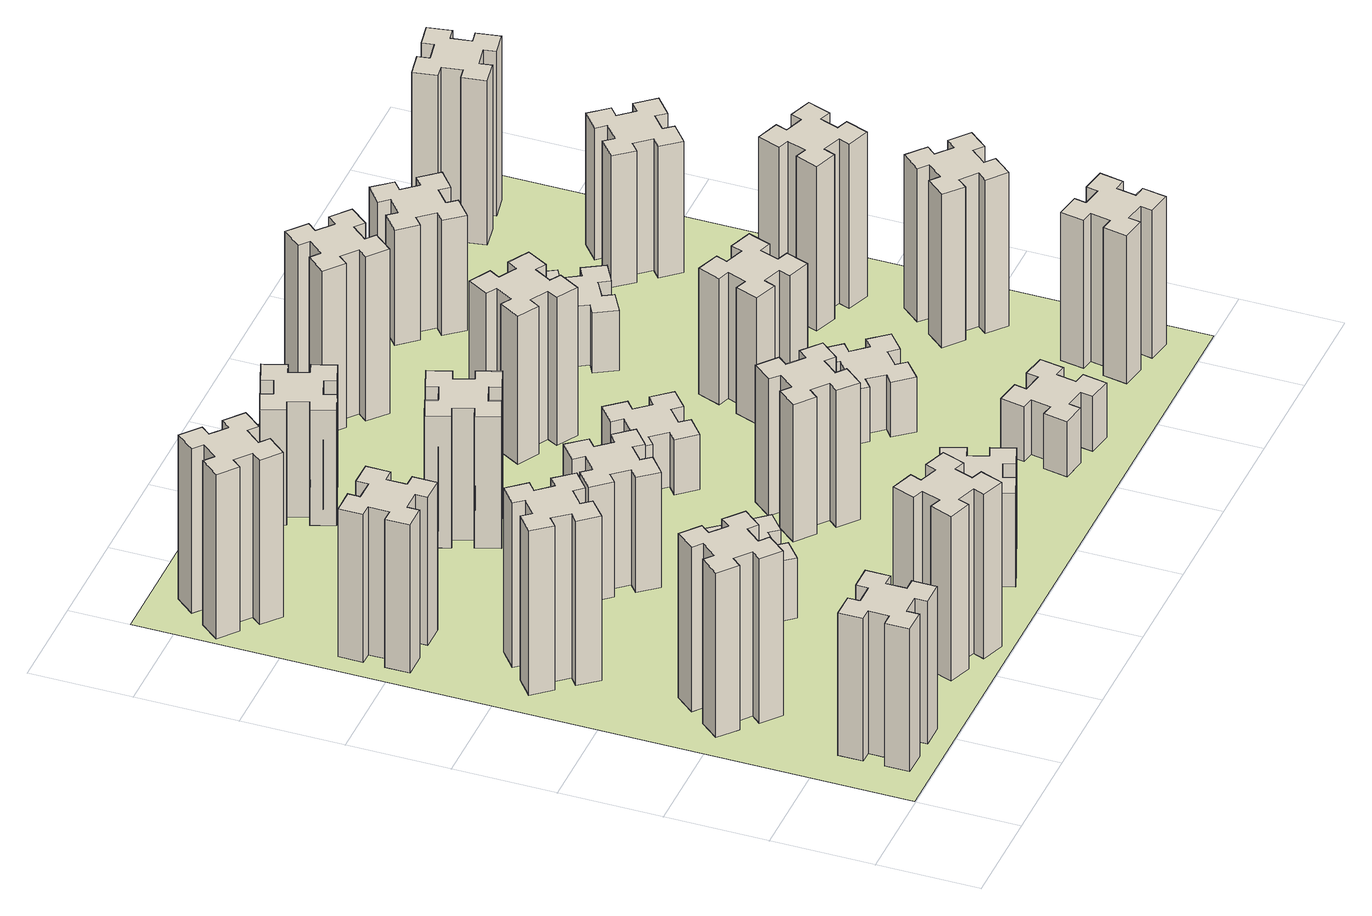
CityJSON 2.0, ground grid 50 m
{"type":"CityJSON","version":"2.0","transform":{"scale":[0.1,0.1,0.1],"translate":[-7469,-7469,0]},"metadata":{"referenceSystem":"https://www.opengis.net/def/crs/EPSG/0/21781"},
"CityObjects":{
"building1":{"type":"Building","attributes":{"class":"1000","function":"1000","usage":"1000","yearOfConstruction":2016,"roofType":"1000","measuredHeight":78,"storeysAboveGround":30,"storeysBelowGround":0},"geometry":[{"type":"Solid","lod":"1","boundaries":[[[[0,1,2,3,4,5,6,7,8,9,10,11,12,13,14,15,16,17,18,19]],[[17,16,20,21]],[[16,15,22,20]],[[15,14,23,22]],[[14,13,24,23]],[[13,12,25,24]],[[12,11,26,25]],[[11,10,27,26]],[[10,9,28,27]],[[9,8,29,28]],[[8,7,30,29]],[[7,6,31,30]],[[6,5,32,31]],[[5,4,33,32]],[[4,3,34,33]],[[3,2,35,34]],[[2,1,36,35]],[[1,0,37,36]],[[0,19,38,37]],[[19,18,39,38]],[[18,17,21,39]],[[24,25,26,27,28,29,30,31,32,33,34,35,36,37,38,39,21,20,22,23]]]]}]},
"building2":{"type":"Building","attributes":{"class":"1000","function":"1000","usage":"1000","yearOfConstruction":2016,"roofType":"1000","measuredHeight":90,"storeysAboveGround":30,"storeysBelowGround":0},"geometry":[{"type":"Solid","lod":"1","boundaries":[[[[40,41,42,43,44,45,46,47,48,49,50,51,52,53,54,55,56,57,58,59]],[[57,56,60,61]],[[56,55,62,60]],[[55,54,63,62]],[[54,53,64,63]],[[53,52,65,64]],[[52,51,66,65]],[[51,50,67,66]],[[50,49,68,67]],[[49,48,69,68]],[[48,47,70,69]],[[47,46,71,70]],[[46,45,72,71]],[[45,44,73,72]],[[44,43,74,73]],[[43,42,75,74]],[[42,41,76,75]],[[41,40,77,76]],[[40,59,78,77]],[[59,58,79,78]],[[58,57,61,79]],[[64,65,66,67,68,69,70,71,72,73,74,75,76,77,78,79,61,60,62,63]]]]}]},
"building3":{"type":"Building","attributes":{"class":"1000","function":"1000","usage":"1000","yearOfConstruction":2016,"roofType":"1000","measuredHeight":90,"storeysAboveGround":30,"storeysBelowGround":0},"geometry":[{"type":"Solid","lod":"1","boundaries":[[[[80,81,82,83,84,85,86,87,88,89,90,91,92,93,94,95,96,97,98,99]],[[97,96,100,101]],[[96,95,102,100]],[[95,94,103,102]],[[94,93,104,103]],[[93,92,105,104]],[[92,91,106,105]],[[91,90,107,106]],[[90,89,108,107]],[[89,88,109,108]],[[88,87,110,109]],[[87,86,111,110]],[[86,85,112,111]],[[85,84,113,112]],[[84,83,114,113]],[[83,82,115,114]],[[82,81,116,115]],[[81,80,117,116]],[[80,99,118,117]],[[99,98,119,118]],[[98,97,101,119]],[[104,105,106,107,108,109,110,111,112,113,114,115,116,117,118,119,101,100,102,103]]]]}]},
"building4":{"type":"Building","attributes":{"class":"1000","function":"1000","usage":"1000","yearOfConstruction":2016,"roofType":"1000","measuredHeight":81,"storeysAboveGround":30,"storeysBelowGround":0},"geometry":[{"type":"Solid","lod":"1","boundaries":[[[[120,121,122,123,124,125,126,127,128,129,130,131,132,133,134,135,136,137,138,139]],[[137,136,140,141]],[[136,135,142,140]],[[135,134,143,142]],[[134,133,144,143]],[[133,132,145,144]],[[132,131,146,145]],[[131,130,147,146]],[[130,129,148,147]],[[129,128,149,148]],[[128,127,150,149]],[[127,126,151,150]],[[126,125,152,151]],[[125,124,153,152]],[[124,123,154,153]],[[123,122,155,154]],[[122,121,156,155]],[[121,120,157,156]],[[120,139,158,157]],[[139,138,159,158]],[[138,137,141,159]],[[144,145,146,147,148,149,150,151,152,153,154,155,156,157,158,159,141,140,142,143]]]]}]},
"building5":{"type":"Building","attributes":{"class":"1000","function":"1000","usage":"1000","yearOfConstruction":2016,"roofType":"1000","measuredHeight":90,"storeysAboveGround":30,"storeysBelowGround":0},"geometry":[{"type":"Solid","lod":"1","boundaries":[[[[160,161,162,163,164,165,166,167,168,169,170,171,172,173,174,175,176,177,178,179]],[[177,176,180,181]],[[176,175,182,180]],[[175,174,183,182]],[[174,173,184,183]],[[173,172,185,184]],[[172,171,186,185]],[[171,170,187,186]],[[170,169,188,187]],[[169,168,189,188]],[[168,167,190,189]],[[167,166,191,190]],[[166,165,192,191]],[[165,164,193,192]],[[164,163,194,193]],[[163,162,195,194]],[[162,161,196,195]],[[161,160,197,196]],[[160,179,198,197]],[[179,178,199,198]],[[178,177,181,199]],[[184,185,186,187,188,189,190,191,192,193,194,195,196,197,198,199,181,180,182,183]]]]}]},
"building6":{"type":"Building","attributes":{"class":"1000","function":"1000","usage":"1000","yearOfConstruction":2016,"roofType":"1000","measuredHeight":90,"storeysAboveGround":30,"storeysBelowGround":0},"geometry":[{"type":"Solid","lod":"1","boundaries":[[[[200,201,202,203,204,205,206,207,208,209,210,211,212,213,214,215,216,217,218,219]],[[217,216,220,221]],[[216,215,222,220]],[[215,214,223,222]],[[214,213,224,223]],[[213,212,225,224]],[[212,211,226,225]],[[211,210,227,226]],[[210,209,228,227]],[[209,208,229,228]],[[208,207,230,229]],[[207,206,231,230]],[[206,205,232,231]],[[205,204,233,232]],[[204,203,234,233]],[[203,202,235,234]],[[202,201,236,235]],[[201,200,237,236]],[[200,219,238,237]],[[219,218,239,238]],[[218,217,221,239]],[[224,225,226,227,228,229,230,231,232,233,234,235,236,237,238,239,221,220,222,223]]]]}]},
"building7":{"type":"Building","attributes":{"class":"1000","function":"1000","usage":"1000","yearOfConstruction":2016,"roofType":"1000","measuredHeight":33,"storeysAboveGround":30,"storeysBelowGround":0},"geometry":[{"type":"Solid","lod":"1","boundaries":[[[[240,241,242,243,244,245,246,247,248,249,250,251,252,253,254,255,256,257,258,259]],[[257,256,260,261]],[[256,255,262,260]],[[255,254,263,262]],[[254,253,264,263]],[[253,252,265,264]],[[252,251,266,265]],[[251,250,267,266]],[[250,249,268,267]],[[249,248,269,268]],[[248,247,270,269]],[[247,246,271,270]],[[246,245,272,271]],[[245,244,273,272]],[[244,243,274,273]],[[243,242,275,274]],[[242,241,276,275]],[[241,240,277,276]],[[240,259,278,277]],[[259,258,279,278]],[[258,257,261,279]],[[264,265,266,267,268,269,270,271,272,273,274,275,276,277,278,279,261,260,262,263]]]]}]},
"building8":{"type":"Building","attributes":{"class":"1000","function":"1000","usage":"1000","yearOfConstruction":2016,"roofType":"1000","measuredHeight":63,"storeysAboveGround":30,"storeysBelowGround":0},"geometry":[{"type":"Solid","lod":"1","boundaries":[[[[280,281,282,283,284,285,286,287,288,289,290,291,292,293,294,295,296,297,298,299]],[[297,296,300,301]],[[296,295,302,300]],[[295,294,303,302]],[[294,293,304,303]],[[293,292,305,304]],[[292,291,306,305]],[[291,290,307,306]],[[290,289,308,307]],[[289,288,309,308]],[[288,287,310,309]],[[287,286,311,310]],[[286,285,312,311]],[[285,284,313,312]],[[284,283,314,313]],[[283,282,315,314]],[[282,281,316,315]],[[281,280,317,316]],[[280,299,318,317]],[[299,298,319,318]],[[298,297,301,319]],[[304,305,306,307,308,309,310,311,312,313,314,315,316,317,318,319,301,300,302,303]]]]}]},
"building9":{"type":"Building","attributes":{"class":"1000","function":"1000","usage":"1000","yearOfConstruction":2016,"roofType":"1000","measuredHeight":51,"storeysAboveGround":30,"storeysBelowGround":0},"geometry":[{"type":"Solid","lod":"1","boundaries":[[[[320,321,322,323,324,325,326,327,328,329,330,331,332,333,334,335,336,337,338,339]],[[337,336,340,341]],[[336,335,342,340]],[[335,334,343,342]],[[334,333,344,343]],[[333,332,345,344]],[[332,331,346,345]],[[331,330,347,346]],[[330,329,348,347]],[[329,328,349,348]],[[328,327,350,349]],[[327,326,351,350]],[[326,325,352,351]],[[325,324,353,352]],[[324,323,354,353]],[[323,322,355,354]],[[322,321,356,355]],[[321,320,357,356]],[[320,339,358,357]],[[339,338,359,358]],[[338,337,341,359]],[[344,345,346,347,348,349,350,351,352,353,354,355,356,357,358,359,341,340,342,343]]]]}]},
"building10":{"type":"Building","attributes":{"class":"1000","function":"1000","usage":"1000","yearOfConstruction":2016,"roofType":"1000","measuredHeight":72,"storeysAboveGround":30,"storeysBelowGround":0},"geometry":[{"type":"Solid","lod":"1","boundaries":[[[[360,361,362,363,364,365,366,367,368,369,370,371,372,373,374,375,376,377,378,379]],[[377,376,380,381]],[[376,375,382,380]],[[375,374,383,382]],[[374,373,384,383]],[[373,372,385,384]],[[372,371,386,385]],[[371,370,387,386]],[[370,369,388,387]],[[369,368,389,388]],[[368,367,390,389]],[[367,366,391,390]],[[366,365,392,391]],[[365,364,393,392]],[[364,363,394,393]],[[363,362,395,394]],[[362,361,396,395]],[[361,360,397,396]],[[360,379,398,397]],[[379,378,399,398]],[[378,377,381,399]],[[384,385,386,387,388,389,390,391,392,393,394,395,396,397,398,399,381,380,382,383]]]]}]},
"building11":{"type":"Building","attributes":{"class":"1000","function":"1000","usage":"1000","yearOfConstruction":2016,"roofType":"1000","measuredHeight":63,"storeysAboveGround":30,"storeysBelowGround":0},"geometry":[{"type":"Solid","lod":"1","boundaries":[[[[400,401,402,403,404,405,406,407,408,409,410,411,412,413,414,415,416,417,418,419]],[[417,416,420,421]],[[416,415,422,420]],[[415,414,423,422]],[[414,413,424,423]],[[413,412,425,424]],[[412,411,426,425]],[[411,410,427,426]],[[410,409,428,427]],[[409,408,429,428]],[[408,407,430,429]],[[407,406,431,430]],[[406,405,432,431]],[[405,404,433,432]],[[404,403,434,433]],[[403,402,435,434]],[[402,401,436,435]],[[401,400,437,436]],[[400,419,438,437]],[[419,418,439,438]],[[418,417,421,439]],[[424,425,426,427,428,429,430,431,432,433,434,435,436,437,438,439,421,420,422,423]]]]}]},
"building12":{"type":"Building","attributes":{"class":"1000","function":"1000","usage":"1000","yearOfConstruction":2016,"roofType":"1000","measuredHeight":75,"storeysAboveGround":30,"storeysBelowGround":0},"geometry":[{"type":"Solid","lod":"1","boundaries":[[[[440,441,442,443,444,445,446,447,448,449,450,451,452,453,454,455,456,457,458,459]],[[457,456,460,461]],[[456,455,462,460]],[[455,454,463,462]],[[454,453,464,463]],[[453,452,465,464]],[[452,451,466,465]],[[451,450,467,466]],[[450,449,468,467]],[[449,448,469,468]],[[448,447,470,469]],[[447,446,471,470]],[[446,445,472,471]],[[445,444,473,472]],[[444,443,474,473]],[[443,442,475,474]],[[442,441,476,475]],[[441,440,477,476]],[[440,459,478,477]],[[459,458,479,478]],[[458,457,461,479]],[[464,465,466,467,468,469,470,471,472,473,474,475,476,477,478,479,461,460,462,463]]]]}]},
"building13":{"type":"Building","attributes":{"class":"1000","function":"1000","usage":"1000","yearOfConstruction":2016,"roofType":"1000","measuredHeight":30,"storeysAboveGround":30,"storeysBelowGround":0},"geometry":[{"type":"Solid","lod":"1","boundaries":[[[[480,481,482,483,484,485,486,487,488,489,490,491,492,493,494,495,496,497,498,499]],[[497,496,500,501]],[[496,495,502,500]],[[495,494,503,502]],[[494,493,504,503]],[[493,492,505,504]],[[492,491,506,505]],[[491,490,507,506]],[[490,489,508,507]],[[489,488,509,508]],[[488,487,510,509]],[[487,486,511,510]],[[486,485,512,511]],[[485,484,513,512]],[[484,483,514,513]],[[483,482,515,514]],[[482,481,516,515]],[[481,480,517,516]],[[480,499,518,517]],[[499,498,519,518]],[[498,497,501,519]],[[504,505,506,507,508,509,510,511,512,513,514,515,516,517,518,519,501,500,502,503]]]]}]},
"building14":{"type":"Building","attributes":{"class":"1000","function":"1000","usage":"1000","yearOfConstruction":2016,"roofType":"1000","measuredHeight":81,"storeysAboveGround":30,"storeysBelowGround":0},"geometry":[{"type":"Solid","lod":"1","boundaries":[[[[520,521,522,523,524,525,526,527,528,529,530,531,532,533,534,535,536,537,538,539]],[[537,536,540,541]],[[536,535,542,540]],[[535,534,543,542]],[[534,533,544,543]],[[533,532,545,544]],[[532,531,546,545]],[[531,530,547,546]],[[530,529,548,547]],[[529,528,549,548]],[[528,527,550,549]],[[527,526,551,550]],[[526,525,552,551]],[[525,524,553,552]],[[524,523,554,553]],[[523,522,555,554]],[[522,521,556,555]],[[521,520,557,556]],[[520,539,558,557]],[[539,538,559,558]],[[538,537,541,559]],[[544,545,546,547,548,549,550,551,552,553,554,555,556,557,558,559,541,540,542,543]]]]}]},
"building15":{"type":"Building","attributes":{"class":"1000","function":"1000","usage":"1000","yearOfConstruction":2016,"roofType":"1000","measuredHeight":30,"storeysAboveGround":30,"storeysBelowGround":0},"geometry":[{"type":"Solid","lod":"1","boundaries":[[[[560,561,562,563,564,565,566,567,568,569,570,571,572,573,574,575,576,577,578,579]],[[577,576,580,581]],[[576,575,582,580]],[[575,574,583,582]],[[574,573,584,583]],[[573,572,585,584]],[[572,571,586,585]],[[571,570,587,586]],[[570,569,588,587]],[[569,568,589,588]],[[568,567,590,589]],[[567,566,591,590]],[[566,565,592,591]],[[565,564,593,592]],[[564,563,594,593]],[[563,562,595,594]],[[562,561,596,595]],[[561,560,597,596]],[[560,579,598,597]],[[579,578,599,598]],[[578,577,581,599]],[[584,585,586,587,588,589,590,591,592,593,594,595,596,597,598,599,581,580,582,583]]]]}]},
"building16":{"type":"Building","attributes":{"class":"1000","function":"1000","usage":"1000","yearOfConstruction":2016,"roofType":"1000","measuredHeight":90,"storeysAboveGround":30,"storeysBelowGround":0},"geometry":[{"type":"Solid","lod":"1","boundaries":[[[[600,601,602,603,604,605,606,607,608,609,610,611,612,613,614,615,616,617,618,619]],[[617,616,620,621]],[[616,615,622,620]],[[615,614,623,622]],[[614,613,624,623]],[[613,612,625,624]],[[612,611,626,625]],[[611,610,627,626]],[[610,609,628,627]],[[609,608,629,628]],[[608,607,630,629]],[[607,606,631,630]],[[606,605,632,631]],[[605,604,633,632]],[[604,603,634,633]],[[603,602,635,634]],[[602,601,636,635]],[[601,600,637,636]],[[600,619,638,637]],[[619,618,639,638]],[[618,617,621,639]],[[624,625,626,627,628,629,630,631,632,633,634,635,636,637,638,639,621,620,622,623]]]]}]},
"building17":{"type":"Building","attributes":{"class":"1000","function":"1000","usage":"1000","yearOfConstruction":2016,"roofType":"1000","measuredHeight":30,"storeysAboveGround":30,"storeysBelowGround":0},"geometry":[{"type":"Solid","lod":"1","boundaries":[[[[640,641,642,643,644,645,646,647,648,649,650,651,652,653,654,655,656,657,658,659]],[[657,656,660,661]],[[656,655,662,660]],[[655,654,663,662]],[[654,653,664,663]],[[653,652,665,664]],[[652,651,666,665]],[[651,650,667,666]],[[650,649,668,667]],[[649,648,669,668]],[[648,647,670,669]],[[647,646,671,670]],[[646,645,672,671]],[[645,644,673,672]],[[644,643,674,673]],[[643,642,675,674]],[[642,641,676,675]],[[641,640,677,676]],[[640,659,678,677]],[[659,658,679,678]],[[658,657,661,679]],[[664,665,666,667,668,669,670,671,672,673,674,675,676,677,678,679,661,660,662,663]]]]}]},
"building18":{"type":"Building","attributes":{"class":"1000","function":"1000","usage":"1000","yearOfConstruction":2016,"roofType":"1000","measuredHeight":69,"storeysAboveGround":30,"storeysBelowGround":0},"geometry":[{"type":"Solid","lod":"1","boundaries":[[[[680,681,682,683,684,685,686,687,688,689,690,691,692,693,694,695,696,697,698,699]],[[697,696,700,701]],[[696,695,702,700]],[[695,694,703,702]],[[694,693,704,703]],[[693,692,705,704]],[[692,691,706,705]],[[691,690,707,706]],[[690,689,708,707]],[[689,688,709,708]],[[688,687,710,709]],[[687,686,711,710]],[[686,685,712,711]],[[685,684,713,712]],[[684,683,714,713]],[[683,682,715,714]],[[682,681,716,715]],[[681,680,717,716]],[[680,699,718,717]],[[699,698,719,718]],[[698,697,701,719]],[[704,705,706,707,708,709,710,711,712,713,714,715,716,717,718,719,701,700,702,703]]]]}]},
"building19":{"type":"Building","attributes":{"class":"1000","function":"1000","usage":"1000","yearOfConstruction":2016,"roofType":"1000","measuredHeight":33,"storeysAboveGround":30,"storeysBelowGround":0},"geometry":[{"type":"Solid","lod":"1","boundaries":[[[[720,721,722,723,724,725,726,727,728,729,730,731,732,733,734,735,736,737,738,739]],[[737,736,740,741]],[[736,735,742,740]],[[735,734,743,742]],[[734,733,744,743]],[[733,732,745,744]],[[732,731,746,745]],[[731,730,747,746]],[[730,729,748,747]],[[729,728,749,748]],[[728,727,750,749]],[[727,726,751,750]],[[726,725,752,751]],[[725,724,753,752]],[[724,723,754,753]],[[723,722,755,754]],[[722,721,756,755]],[[721,720,757,756]],[[720,739,758,757]],[[739,738,759,758]],[[738,737,741,759]],[[744,745,746,747,748,749,750,751,752,753,754,755,756,757,758,759,741,740,742,743]]]]}]},
"building20":{"type":"Building","attributes":{"class":"1000","function":"1000","usage":"1000","yearOfConstruction":2016,"roofType":"1000","measuredHeight":81,"storeysAboveGround":30,"storeysBelowGround":0},"geometry":[{"type":"Solid","lod":"1","boundaries":[[[[760,761,762,763,764,765,766,767,768,769,770,771,772,773,774,775,776,777,778,779]],[[777,776,780,781]],[[776,775,782,780]],[[775,774,783,782]],[[774,773,784,783]],[[773,772,785,784]],[[772,771,786,785]],[[771,770,787,786]],[[770,769,788,787]],[[769,768,789,788]],[[768,767,790,789]],[[767,766,791,790]],[[766,765,792,791]],[[765,764,793,792]],[[764,763,794,793]],[[763,762,795,794]],[[762,761,796,795]],[[761,760,797,796]],[[760,779,798,797]],[[779,778,799,798]],[[778,777,781,799]],[[784,785,786,787,788,789,790,791,792,793,794,795,796,797,798,799,781,780,782,783]]]]}]},
"building21":{"type":"Building","attributes":{"class":"1000","function":"1000","usage":"1000","yearOfConstruction":2016,"roofType":"1000","measuredHeight":63,"storeysAboveGround":30,"storeysBelowGround":0},"geometry":[{"type":"Solid","lod":"1","boundaries":[[[[800,801,802,803,804,805,806,807,808,809,810,811,812,813,814,815,816,817,818,819]],[[817,816,820,821]],[[816,815,822,820]],[[815,814,823,822]],[[814,813,824,823]],[[813,812,825,824]],[[812,811,826,825]],[[811,810,827,826]],[[810,809,828,827]],[[809,808,829,828]],[[808,807,830,829]],[[807,806,831,830]],[[806,805,832,831]],[[805,804,833,832]],[[804,803,834,833]],[[803,802,835,834]],[[802,801,836,835]],[[801,800,837,836]],[[800,819,838,837]],[[819,818,839,838]],[[818,817,821,839]],[[824,825,826,827,828,829,830,831,832,833,834,835,836,837,838,839,821,820,822,823]]]]}]},
"building22":{"type":"Building","attributes":{"class":"1000","function":"1000","usage":"1000","yearOfConstruction":2016,"roofType":"1000","measuredHeight":84,"storeysAboveGround":30,"storeysBelowGround":0},"geometry":[{"type":"Solid","lod":"1","boundaries":[[[[840,841,842,843,844,845,846,847,848,849,850,851,852,853,854,855,856,857,858,859]],[[857,856,860,861]],[[856,855,862,860]],[[855,854,863,862]],[[854,853,864,863]],[[853,852,865,864]],[[852,851,866,865]],[[851,850,867,866]],[[850,849,868,867]],[[849,848,869,868]],[[848,847,870,869]],[[847,846,871,870]],[[846,845,872,871]],[[845,844,873,872]],[[844,843,874,873]],[[843,842,875,874]],[[842,841,876,875]],[[841,840,877,876]],[[840,859,878,877]],[[859,858,879,878]],[[858,857,861,879]],[[864,865,866,867,868,869,870,871,872,873,874,875,876,877,878,879,861,860,862,863]]]]}]},
"building23":{"type":"Building","attributes":{"class":"1000","function":"1000","usage":"1000","yearOfConstruction":2016,"roofType":"1000","measuredHeight":90,"storeysAboveGround":30,"storeysBelowGround":0},"geometry":[{"type":"Solid","lod":"1","boundaries":[[[[880,881,882,883,884,885,886,887,888,889,890,891,892,893,894,895,896,897,898,899]],[[897,896,900,901]],[[896,895,902,900]],[[895,894,903,902]],[[894,893,904,903]],[[893,892,905,904]],[[892,891,906,905]],[[891,890,907,906]],[[890,889,908,907]],[[889,888,909,908]],[[888,887,910,909]],[[887,886,911,910]],[[886,885,912,911]],[[885,884,913,912]],[[884,883,914,913]],[[883,882,915,914]],[[882,881,916,915]],[[881,880,917,916]],[[880,899,918,917]],[[899,898,919,918]],[[898,897,901,919]],[[904,905,906,907,908,909,910,911,912,913,914,915,916,917,918,919,901,900,902,903]]]]}]},
"building24":{"type":"Building","attributes":{"class":"1000","function":"1000","usage":"1000","yearOfConstruction":2016,"roofType":"1000","measuredHeight":72,"storeysAboveGround":30,"storeysBelowGround":0},"geometry":[{"type":"Solid","lod":"1","boundaries":[[[[920,921,922,923,924,925,926,927,928,929,930,931,932,933,934,935,936,937,938,939]],[[937,936,940,941]],[[936,935,942,940]],[[935,934,943,942]],[[934,933,944,943]],[[933,932,945,944]],[[932,931,946,945]],[[931,930,947,946]],[[930,929,948,947]],[[929,928,949,948]],[[928,927,950,949]],[[927,926,951,950]],[[926,925,952,951]],[[925,924,953,952]],[[924,923,954,953]],[[923,922,955,954]],[[922,921,956,955]],[[921,920,957,956]],[[920,939,958,957]],[[939,938,959,958]],[[938,937,941,959]],[[944,945,946,947,948,949,950,951,952,953,954,955,956,957,958,959,941,940,942,943]]]]}]},
"building25":{"type":"Building","attributes":{"class":"1000","function":"1000","usage":"1000","yearOfConstruction":2016,"roofType":"1000","measuredHeight":90,"storeysAboveGround":30,"storeysBelowGround":0},"geometry":[{"type":"Solid","lod":"1","boundaries":[[[[960,961,962,963,964,965,966,967,968,969,970,971,972,973,974,975,976,977,978,979]],[[977,976,980,981]],[[976,975,982,980]],[[975,974,983,982]],[[974,973,984,983]],[[973,972,985,984]],[[972,971,986,985]],[[971,970,987,986]],[[970,969,988,987]],[[969,968,989,988]],[[968,967,990,989]],[[967,966,991,990]],[[966,965,992,991]],[[965,964,993,992]],[[964,963,994,993]],[[963,962,995,994]],[[962,961,996,995]],[[961,960,997,996]],[[960,979,998,997]],[[979,978,999,998]],[[978,977,981,999]],[[984,985,986,987,988,989,990,991,992,993,994,995,996,997,998,999,981,980,982,983]]]]}]},
"landuse1":{"type":"LandUse","attributes":{"name":"plot1","function":"1010"},"geometry":[{"type":"MultiSurface","lod":"1","boundaries":[[[1000,1001,1002,1003]]]}]}
},
"vertices":[
[265,325,0],[265,225,0],[205,225,0],[205,105,0],[325,105,0],[325,165,0],[425,165,0],[425,105,0],[545,105,0],[545,225,0],[485,225,0],[485,325,0],[545,325,0],[545,445,0],[425,445,0],[425,385,0],[325,385,0],[325,445,0],[205,445,0],[205,325,0],[325,385,780],[325,445,780],[425,385,780],[425,445,780],[545,445,780],[545,325,780],[485,325,780],[485,225,780],[545,225,780],[545,105,780],[425,105,780],[425,165,780],[325,165,780],[325,105,780],[205,105,780],[205,225,780],[265,225,780],[265,325,780],[205,325,780],[205,445,780],
[484,1067,0],[408,1132,0],[446,1178,0],[354,1255,0],[277,1163,0],[323,1124,0],[259,1048,0],[213,1086,0],[136,994,0],[228,917,0],[266,963,0],[343,899,0],[304,853,0],[396,776,0],[473,868,0],[427,906,0],[492,983,0],[538,944,0],[615,1036,0],[523,1113,0],[492,983,900],[538,944,900],[427,906,900],[473,868,900],[396,776,900],[304,853,900],[343,899,900],[266,963,900],[228,917,900],[136,994,900],[213,1086,900],[259,1048,900],[323,1124,900],[277,1163,900],[354,1255,900],[446,1178,900],[408,1132,900],[484,1067,900],[523,1113,900],[615,1036,900],
[492,1888,0],[427,1964,0],[473,2003,0],[396,2095,0],[304,2018,0],[343,1972,0],[266,1907,0],[228,1953,0],[136,1876,0],[213,1784,0],[259,1823,0],[323,1746,0],[277,1708,0],[354,1616,0],[446,1693,0],[408,1739,0],[484,1803,0],[523,1757,0],[615,1834,0],[538,1926,0],[484,1803,900],[523,1757,900],[408,1739,900],[446,1693,900],[354,1616,900],[277,1708,900],[323,1746,900],[259,1823,900],[213,1784,900],[136,1876,900],[228,1953,900],[266,1907,900],[343,1972,900],[304,2018,900],[396,2095,900],[473,2003,900],[427,1964,900],[492,1888,900],[538,1926,900],[615,1834,900],
[385,2545,0],[385,2645,0],[445,2645,0],[445,2765,0],[325,2765,0],[325,2705,0],[225,2705,0],[225,2765,0],[105,2765,0],[105,2645,0],[165,2645,0],[165,2545,0],[105,2545,0],[105,2425,0],[225,2425,0],[225,2485,0],[325,2485,0],[325,2425,0],[445,2425,0],[445,2545,0],[325,2485,810],[325,2425,810],[225,2485,810],[225,2425,810],[105,2425,810],[105,2545,810],[165,2545,810],[165,2645,810],[105,2645,810],[105,2765,810],[225,2765,810],[225,2705,810],[325,2705,810],[325,2765,810],[445,2765,810],[445,2645,810],[385,2645,810],[385,2545,810],[445,2545,810],[445,2425,810],
[1029,360,0],[995,266,0],[939,287,0],[897,174,0],[1010,133,0],[1031,189,0],[1125,155,0],[1104,99,0],[1217,57,0],[1258,170,0],[1202,191,0],[1236,285,0],[1292,264,0],[1333,377,0],[1220,418,0],[1200,362,0],[1106,396,0],[1127,452,0],[1014,493,0],[973,380,0],[1106,396,900],[1127,452,900],[1200,362,900],[1220,418,900],[1333,377,900],[1292,264,900],[1236,285,900],[1202,191,900],[1258,170,900],[1217,57,900],[1104,99,900],[1125,155,900],[1031,189,900],[1010,133,900],[897,174,900],[939,287,900],[995,266,900],[1029,360,900],[973,380,900],[1014,493,900],
[384,3387,0],[308,3452,0],[346,3498,0],[254,3575,0],[177,3483,0],[223,3444,0],[159,3368,0],[113,3406,0],[36,3314,0],[128,3237,0],[166,3283,0],[243,3219,0],[204,3173,0],[296,3096,0],[373,3188,0],[327,3226,0],[392,3303,0],[438,3264,0],[515,3356,0],[423,3433,0],[392,3303,900],[438,3264,900],[327,3226,900],[373,3188,900],[296,3096,900],[204,3173,900],[243,3219,900],[166,3283,900],[128,3237,900],[36,3314,900],[113,3406,900],[159,3368,900],[223,3444,900],[177,3483,900],[254,3575,900],[346,3498,900],[308,3452,900],[384,3387,900],[423,3433,900],[515,3356,900],
[1083,1332,0],[1006,1267,0],[968,1313,0],[876,1236,0],[953,1144,0],[999,1183,0],[1063,1106,0],[1017,1068,0],[1094,976,0],[1186,1053,0],[1148,1099,0],[1224,1163,0],[1263,1117,0],[1355,1194,0],[1278,1286,0],[1232,1248,0],[1167,1324,0],[1213,1363,0],[1136,1455,0],[1044,1378,0],[1167,1324,330],[1213,1363,330],[1232,1248,330],[1278,1286,330],[1355,1194,330],[1263,1117,330],[1224,1163,330],[1148,1099,330],[1186,1053,330],[1094,976,330],[1017,1068,330],[1063,1106,330],[999,1183,330],[953,1144,330],[876,1236,330],[968,1313,330],[1006,1267,330],[1083,1332,330],[1044,1378,330],[1136,1455,330],
[1083,1972,0],[1006,1907,0],[968,1953,0],[876,1876,0],[953,1784,0],[999,1823,0],[1063,1746,0],[1017,1708,0],[1094,1616,0],[1186,1693,0],[1148,1739,0],[1224,1803,0],[1263,1757,0],[1355,1834,0],[1278,1926,0],[1232,1888,0],[1167,1964,0],[1213,2003,0],[1136,2095,0],[1044,2018,0],[1167,1964,630],[1213,2003,630],[1232,1888,630],[1278,1926,630],[1355,1834,630],[1263,1757,630],[1224,1803,630],[1148,1739,630],[1186,1693,630],[1094,1616,630],[1017,1708,630],[1063,1746,630],[999,1823,630],[953,1784,630],[876,1876,630],[968,1953,630],[1006,1907,630],[1083,1972,630],[1044,2018,630],[1136,2095,630],
[1765,496,0],[1671,462,0],[1650,518,0],[1537,477,0],[1579,364,0],[1635,385,0],[1669,291,0],[1613,270,0],[1654,157,0],[1767,199,0],[1746,255,0],[1840,289,0],[1860,233,0],[1973,274,0],[1932,387,0],[1876,366,0],[1842,460,0],[1898,480,0],[1857,593,0],[1744,552,0],[1842,460,510],[1898,480,510],[1876,366,510],[1932,387,510],[1973,274,510],[1860,233,510],[1840,289,510],[1746,255,510],[1767,199,510],[1654,157,510],[1613,270,510],[1669,291,510],[1635,385,510],[1579,364,510],[1537,477,510],[1650,518,510],[1671,462,510],[1765,496,510],[1744,552,510],[1857,593,510],
[1225,2716,0],[1131,2682,0],[1110,2738,0],[997,2697,0],[1039,2584,0],[1095,2605,0],[1129,2511,0],[1073,2490,0],[1114,2377,0],[1227,2419,0],[1206,2475,0],[1300,2509,0],[1320,2453,0],[1433,2494,0],[1392,2607,0],[1336,2586,0],[1302,2680,0],[1358,2700,0],[1317,2813,0],[1204,2772,0],[1302,2680,720],[1358,2700,720],[1336,2586,720],[1392,2607,720],[1433,2494,720],[1320,2453,720],[1300,2509,720],[1206,2475,720],[1227,2419,720],[1114,2377,720],[1073,2490,720],[1129,2511,720],[1095,2605,720],[1039,2584,720],[997,2697,720],[1110,2738,720],[1131,2682,720],[1225,2716,720],[1204,2772,720],[1317,2813,720],
[1125,3456,0],[1031,3422,0],[1010,3478,0],[897,3437,0],[939,3324,0],[995,3345,0],[1029,3251,0],[973,3230,0],[1014,3117,0],[1127,3159,0],[1106,3215,0],[1200,3249,0],[1220,3193,0],[1333,3234,0],[1292,3347,0],[1236,3326,0],[1202,3420,0],[1258,3440,0],[1217,3553,0],[1104,3512,0],[1202,3420,630],[1258,3440,630],[1236,3326,630],[1292,3347,630],[1333,3234,630],[1220,3193,630],[1200,3249,630],[1106,3215,630],[1127,3159,630],[1014,3117,630],[973,3230,630],[1029,3251,630],[995,3345,630],[939,3324,630],[897,3437,630],[1010,3478,630],[1031,3422,630],[1125,3456,630],[1104,3512,630],[1217,3553,630],
[1803,1324,0],[1739,1248,0],[1693,1286,0],[1616,1194,0],[1708,1117,0],[1746,1163,0],[1823,1099,0],[1784,1053,0],[1876,976,0],[1953,1068,0],[1907,1106,0],[1972,1183,0],[2018,1144,0],[2095,1236,0],[2003,1313,0],[1964,1267,0],[1888,1332,0],[1926,1378,0],[1834,1455,0],[1757,1363,0],[1888,1332,750],[1926,1378,750],[1964,1267,750],[2003,1313,750],[2095,1236,750],[2018,1144,750],[1972,1183,750],[1907,1106,750],[1953,1068,750],[1876,976,750],[1784,1053,750],[1823,1099,750],[1746,1163,750],[1708,1117,750],[1616,1194,750],[1693,1286,750],[1739,1248,750],[1803,1324,750],[1757,1363,750],[1834,1455,750],
[1972,1988,0],[1907,2064,0],[1953,2103,0],[1876,2195,0],[1784,2118,0],[1823,2072,0],[1746,2007,0],[1708,2053,0],[1616,1976,0],[1693,1884,0],[1739,1923,0],[1803,1846,0],[1757,1808,0],[1834,1716,0],[1926,1793,0],[1888,1839,0],[1964,1903,0],[2003,1857,0],[2095,1934,0],[2018,2026,0],[1964,1903,300],[2003,1857,300],[1888,1839,300],[1926,1793,300],[1834,1716,300],[1757,1808,300],[1803,1846,300],[1739,1923,300],[1693,1884,300],[1616,1976,300],[1708,2053,300],[1746,2007,300],[1823,2072,300],[1784,2118,300],[1876,2195,300],[1953,2103,300],[1907,2064,300],[1972,1988,300],[2018,2026,300],[2095,1934,300],
[2026,2497,0],[2076,2584,0],[2128,2554,0],[2188,2658,0],[2084,2718,0],[2054,2666,0],[1967,2716,0],[1997,2768,0],[1893,2828,0],[1833,2724,0],[1885,2694,0],[1835,2607,0],[1783,2637,0],[1723,2533,0],[1827,2473,0],[1857,2525,0],[1944,2475,0],[1914,2423,0],[2018,2363,0],[2078,2467,0],[1944,2475,810],[1914,2423,810],[1857,2525,810],[1827,2473,810],[1723,2533,810],[1783,2637,810],[1835,2607,810],[1885,2694,810],[1833,2724,810],[1893,2828,810],[1997,2768,810],[1967,2716,810],[2054,2666,810],[2084,2718,810],[2188,2658,810],[2128,2554,810],[2076,2584,810],[2026,2497,810],[2078,2467,810],[2018,2363,810],
[2596,444,0],[2578,345,0],[2519,356,0],[2498,237,0],[2617,217,0],[2627,276,0],[2725,258,0],[2715,199,0],[2833,178,0],[2854,297,0],[2795,307,0],[2812,405,0],[2871,395,0],[2892,513,0],[2774,534,0],[2764,475,0],[2665,492,0],[2676,551,0],[2557,572,0],[2537,454,0],[2665,492,300],[2676,551,300],[2764,475,300],[2774,534,300],[2892,513,300],[2871,395,300],[2812,405,300],[2795,307,300],[2854,297,300],[2833,178,300],[2715,199,300],[2725,258,300],[2627,276,300],[2617,217,300],[2498,237,300],[2519,356,300],[2578,345,300],[2596,444,300],[2537,454,300],[2557,572,300],
[1746,3383,0],[1823,3319,0],[1784,3273,0],[1876,3196,0],[1953,3288,0],[1907,3326,0],[1972,3403,0],[2018,3364,0],[2095,3456,0],[2003,3533,0],[1964,3487,0],[1888,3552,0],[1926,3598,0],[1834,3675,0],[1757,3583,0],[1803,3544,0],[1739,3468,0],[1693,3506,0],[1616,3414,0],[1708,3337,0],[1739,3468,900],[1693,3506,900],[1803,3544,900],[1757,3583,900],[1834,3675,900],[1926,3598,900],[1888,3552,900],[1964,3487,900],[2003,3533,900],[2095,3456,900],[2018,3364,900],[1972,3403,900],[1907,3326,900],[1953,3288,900],[1876,3196,900],[1784,3273,900],[1823,3319,900],[1746,3383,900],[1708,3337,900],[1616,3414,900],
[2563,1332,0],[2486,1267,0],[2448,1313,0],[2356,1236,0],[2433,1144,0],[2479,1183,0],[2543,1106,0],[2497,1068,0],[2574,976,0],[2666,1053,0],[2628,1099,0],[2704,1163,0],[2743,1117,0],[2835,1194,0],[2758,1286,0],[2712,1248,0],[2647,1324,0],[2693,1363,0],[2616,1455,0],[2524,1378,0],[2647,1324,300],[2693,1363,300],[2712,1248,300],[2758,1286,300],[2835,1194,300],[2743,1117,300],[2704,1163,300],[2628,1099,300],[2666,1053,300],[2574,976,300],[2497,1068,300],[2543,1106,300],[2479,1183,300],[2433,1144,300],[2356,1236,300],[2448,1313,300],[2486,1267,300],[2563,1332,300],[2524,1378,300],[2616,1455,300],
[2682,1671,0],[2716,1765,0],[2772,1744,0],[2813,1857,0],[2700,1898,0],[2680,1842,0],[2586,1876,0],[2607,1932,0],[2494,1973,0],[2453,1860,0],[2509,1840,0],[2475,1746,0],[2419,1767,0],[2377,1654,0],[2490,1613,0],[2511,1669,0],[2605,1635,0],[2584,1579,0],[2697,1537,0],[2738,1650,0],[2605,1635,690],[2584,1579,690],[2511,1669,690],[2490,1613,690],[2377,1654,690],[2419,1767,690],[2475,1746,690],[2509,1840,690],[2453,1860,690],[2494,1973,690],[2607,1932,690],[2586,1876,690],[2680,1842,690],[2700,1898,690],[2813,1857,690],[2772,1744,690],[2716,1765,690],[2682,1671,690],[2738,1650,690],[2697,1537,690],
[2475,2584,0],[2525,2497,0],[2473,2467,0],[2533,2363,0],[2637,2423,0],[2607,2475,0],[2694,2525,0],[2724,2473,0],[2828,2533,0],[2768,2637,0],[2716,2607,0],[2666,2694,0],[2718,2724,0],[2658,2828,0],[2554,2768,0],[2584,2716,0],[2497,2666,0],[2467,2718,0],[2363,2658,0],[2423,2554,0],[2497,2666,330],[2467,2718,330],[2584,2716,330],[2554,2768,330],[2658,2828,330],[2718,2724,330],[2666,2694,330],[2716,2607,330],[2768,2637,330],[2828,2533,330],[2724,2473,330],[2694,2525,330],[2607,2475,330],[2637,2423,330],[2533,2363,330],[2473,2467,330],[2525,2497,330],[2475,2584,330],[2423,2554,330],[2363,2658,330],
[3504,475,0],[3405,492,0],[3416,551,0],[3297,572,0],[3277,454,0],[3336,444,0],[3318,345,0],[3259,356,0],[3238,237,0],[3357,217,0],[3367,276,0],[3465,258,0],[3455,199,0],[3573,178,0],[3594,297,0],[3535,307,0],[3552,405,0],[3611,395,0],[3632,513,0],[3514,534,0],[3552,405,810],[3611,395,810],[3535,307,810],[3594,297,810],[3573,178,810],[3455,199,810],[3465,258,810],[3367,276,810],[3357,217,810],[3238,237,810],[3259,356,810],[3318,345,810],[3336,444,810],[3277,454,810],[3297,572,810],[3416,551,810],[3405,492,810],[3504,475,810],[3514,534,810],[3632,513,810],
[2712,3368,0],[2647,3444,0],[2693,3483,0],[2616,3575,0],[2524,3498,0],[2563,3452,0],[2486,3387,0],[2448,3433,0],[2356,3356,0],[2433,3264,0],[2479,3303,0],[2543,3226,0],[2497,3188,0],[2574,3096,0],[2666,3173,0],[2628,3219,0],[2704,3283,0],[2743,3237,0],[2835,3314,0],[2758,3406,0],[2704,3283,630],[2743,3237,630],[2628,3219,630],[2666,3173,630],[2574,3096,630],[2497,3188,630],[2543,3226,630],[2479,3303,630],[2433,3264,630],[2356,3356,630],[2448,3433,630],[2486,3387,630],[2563,3452,630],[2524,3498,630],[2616,3575,630],[2693,3483,630],[2647,3444,630],[2712,3368,630],[2758,3406,630],[2835,3314,630],
[3487,1006,0],[3552,1083,0],[3598,1044,0],[3675,1136,0],[3583,1213,0],[3544,1167,0],[3468,1232,0],[3506,1278,0],[3414,1355,0],[3337,1263,0],[3383,1224,0],[3319,1148,0],[3273,1186,0],[3196,1094,0],[3288,1017,0],[3326,1063,0],[3403,999,0],[3364,953,0],[3456,876,0],[3533,968,0],[3403,999,840],[3364,953,840],[3326,1063,840],[3288,1017,840],[3196,1094,840],[3273,1186,840],[3319,1148,840],[3383,1224,840],[3337,1263,840],[3414,1355,840],[3506,1278,840],[3468,1232,840],[3544,1167,840],[3583,1213,840],[3675,1136,840],[3598,1044,840],[3552,1083,840],[3487,1006,840],[3533,968,840],[3456,876,840],
[3420,1842,0],[3326,1876,0],[3347,1932,0],[3234,1973,0],[3193,1860,0],[3249,1840,0],[3215,1746,0],[3159,1767,0],[3117,1654,0],[3230,1613,0],[3251,1669,0],[3345,1635,0],[3324,1579,0],[3437,1537,0],[3478,1650,0],[3422,1671,0],[3456,1765,0],[3512,1744,0],[3553,1857,0],[3440,1898,0],[3456,1765,900],[3512,1744,900],[3422,1671,900],[3478,1650,900],[3437,1537,900],[3324,1579,900],[3345,1635,900],[3251,1669,900],[3230,1613,900],[3117,1654,900],[3159,1767,900],[3215,1746,900],[3249,1840,900],[3193,1860,900],[3234,1973,900],[3347,1932,900],[3326,1876,900],[3420,1842,900],[3440,1898,900],[3553,1857,900],
[3219,2563,0],[3283,2486,0],[3237,2448,0],[3314,2356,0],[3406,2433,0],[3368,2479,0],[3444,2543,0],[3483,2497,0],[3575,2574,0],[3498,2666,0],[3452,2628,0],[3387,2704,0],[3433,2743,0],[3356,2835,0],[3264,2758,0],[3303,2712,0],[3226,2647,0],[3188,2693,0],[3096,2616,0],[3173,2524,0],[3226,2647,720],[3188,2693,720],[3303,2712,720],[3264,2758,720],[3356,2835,720],[3433,2743,720],[3387,2704,720],[3452,2628,720],[3498,2666,720],[3575,2574,720],[3483,2497,720],[3444,2543,720],[3368,2479,720],[3406,2433,720],[3314,2356,720],[3237,2448,720],[3283,2486,720],[3219,2563,720],[3173,2524,720],[3096,2616,720],
[3218,3465,0],[3236,3367,0],[3177,3357,0],[3197,3238,0],[3316,3259,0],[3305,3318,0],[3404,3336,0],[3414,3277,0],[3532,3297,0],[3511,3416,0],[3452,3405,0],[3435,3504,0],[3494,3514,0],[3473,3632,0],[3355,3611,0],[3365,3552,0],[3267,3535,0],[3257,3594,0],[3138,3573,0],[3159,3455,0],[3267,3535,900],[3257,3594,900],[3365,3552,900],[3355,3611,900],[3473,3632,900],[3494,3514,900],[3435,3504,900],[3452,3405,900],[3511,3416,900],[3532,3297,900],[3414,3277,900],[3404,3336,900],[3305,3318,900],[3316,3259,900],[3197,3238,900],[3177,3357,900],[3236,3367,900],[3218,3465,900],[3159,3455,900],[3138,3573,900],
[5,3705,0],[3705,3705,0],[3705,5,0],[5,5,0]
]}
